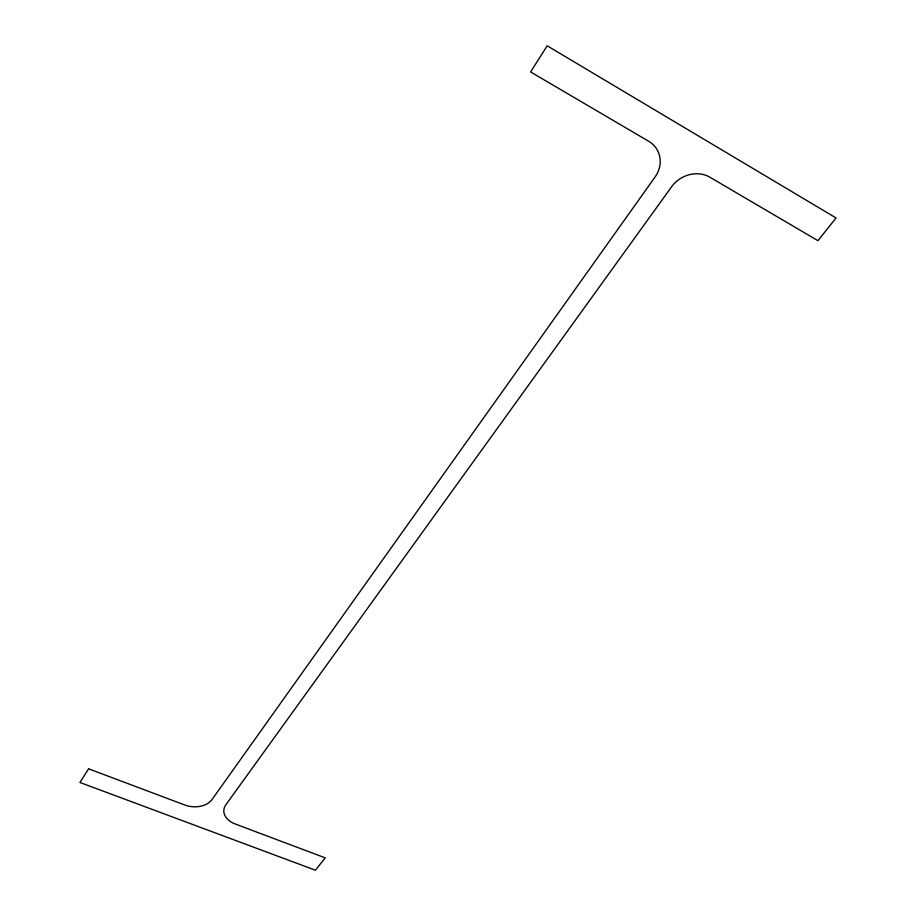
<?xml version="1.0" encoding="UTF-8"?>
<svg xmlns="http://www.w3.org/2000/svg" width="916" height="916" viewBox="0 0 916 916"><rect width="100%" height="100%" fill="white"/><g stroke="black" fill="none" stroke-linecap="round" stroke-linejoin="round"><path stroke-width="1.37" d="M88.589 768.81L79.932 782.47L315.402 870.2L325.249 857.868L235.126 823.953A20.324 14.129 3.5 0 1 225.886 804.74L671.657 186.704A27.949 24.389 -30.4 0 1 709.808 177.166L817.954 240.668L836.068 217.974L547.184 45.8L530.604 71.94L648.723 141.293A28.19 25.327 -31.1 0 1 655.032 177.074L212.065 799.485A20.621 14.416 5.2 0 1 184.78 805.004L88.589 768.81"/></g></svg>
